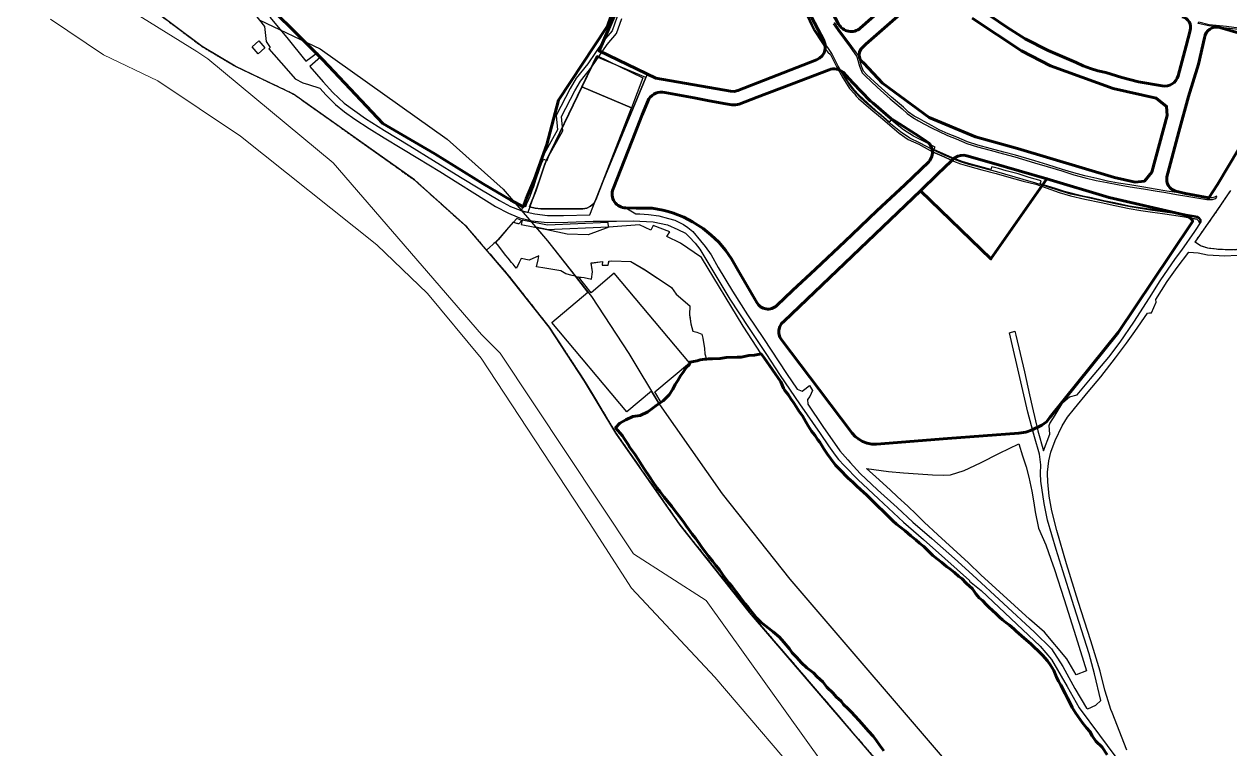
# Model space of a CAD drawing. Header units: inches. Extents: x 178547 to 180310, y 3028905 to 3031208.
# Drawn here: x 178841 to 179534, y 3029963 to 3030380 of the extents above; entities that cross this region are included whole.
import ezdxf

# ---------------------------------------------------------------- set-up
doc = ezdxf.new("R2010")
doc.units = ezdxf.units.IN
doc.header["$MEASUREMENT"] = 0
doc.linetypes.add('CENTER', pattern=[2, 1.25, -0.25, 0.25, -0.25])
for name, color, linetype, lineweight in [('1.UV1', 1, 'Continuous', 30), ('10.TR1', 7, 'Continuous', 25), ('2.UV2', 40, 'Continuous', 60), ('4.I', 170, 'Continuous', 60), ('LAP Boundary', 250, 'CENTER', 30), ('River', 130, 'Continuous', 20)]:
    doc.layers.add(name, color=color, linetype=linetype, lineweight=lineweight)
for name, color, linetype in [('11.TR2', 252, 'Continuous'), ('13.E1', 72, 'Continuous'), ('4.OS2', 72, 'Continuous'), ('Waterbody Buffer', 134, 'Continuous')]:
    doc.layers.add(name, color=color, linetype=linetype)
for name, color, linetype, lineweight, true_color in [('12.TR3', 7, 'Continuous', 30, 0x009e8e), ('8.RL', 7, 'Continuous', 30, 0x009e8e), ('9.R', 7, 'Continuous', 30, 0x009e8e), ('Plan-boundaries', 7, 'Continuous', 30, 0x009e8e)]:
    doc.layers.add(name, color=color, linetype=linetype, lineweight=lineweight, true_color=true_color)

msp = doc.modelspace()

# ---------------------------------------------------------------- linework, layer by layer
at = {"layer": '1.UV1'}
for points in [[(179161.49, 3030343.49), (179141.41, 3030301.77), (179140.24, 3030299.07), (179135.1, 3030283.6), (179131.48, 3030274.67), (179134.7, 3030273.92), (179137.96, 3030273.57), (179142.92, 3030273.56), (179153.21, 3030273.56), (179162.05, 3030273.55), (179164.42, 3030273.91), (179166.56, 3030274.95), (179168.32, 3030276.59), (179169.51, 3030278.68), (179173.68, 3030289.49), (179189.97, 3030331.5), (179161.49, 3030343.49), (179189.97, 3030331.5), (179173.68, 3030289.49), (179169.51, 3030278.68), (179168.32, 3030276.59), (179166.56, 3030274.95), (179164.42, 3030273.91), (179162.05, 3030273.55), (179153.21, 3030273.56), (179142.92, 3030273.56), (179137.96, 3030273.57), (179134.7, 3030273.92), (179131.48, 3030274.67), (179135.1, 3030283.6), (179140.24, 3030299.07), (179141.41, 3030301.77)], [(179135.12, 3030262.88), (179141.84, 3030255.1), (179157.95, 3030234.69), (179160.42, 3030234.34), (179162.82, 3030234.03), (179167.15, 3030233.06), (179167.6, 3030237.28), (179166.8, 3030242.39), (179173.33, 3030243.2), (179173.25, 3030241.26), (179176.63, 3030241.1), (179177.12, 3030243.48), (179178.73, 3030243.65), (179189.67, 3030243.3), (179197.74, 3030238.48), (179204.97, 3030233.71), (179213.11, 3030228.35), (179215.71, 3030224.55), (179223.5, 3030217.85), (179223.44, 3030212.56), (179223.49, 3030211.79), (179224.05, 3030207.49), (179225.24, 3030203.19), (179227.54, 3030202.75), (179230.45, 3030201.49), (179231.04, 3030199.17), (179231.31, 3030196.94), (179231.96, 3030193.22), (179232.18, 3030190.22), (179233.13, 3030187.13), (179234.23, 3030187.31), (179236.51, 3030187.3), (179240.95, 3030187.56), (179244.44, 3030188.06), (179250.65, 3030188.43), (179253.06, 3030188.28), (179257.41, 3030189.22), (179260.62, 3030189.54), (179263.47, 3030189.99), (179264.57, 3030190.25), (179254.21, 3030206.23), (179230.29, 3030245.65), (179218.23, 3030253.87), (179210.34, 3030257.6), (179212.05, 3030260.3), (179202.58, 3030263.84), (179201.07, 3030261.25), (179194.67, 3030264.4), (179177.09, 3030263.06), (179165.16, 3030258.49), (179153.11, 3030258.95), (179141.49, 3030261.37), (179141.51, 3030261.61)]]:
    msp.add_lwpolyline(points, close=True, dxfattribs=at)
at = {"layer": '10.TR1'}
msp.add_line((179198.33, 3030348.82), (179199.27, 3030350.79), dxfattribs=at)
for points in [[(179346.87, 3030399.71), (179321.45, 3030377.22, -0.480775), (179309, 3030379.59)], [(179396.08, 3030384.22), (179405.6, 3030377.7), (179416.17, 3030371.08), (179429.28, 3030364.38), (179445.46, 3030357.53), (179449.46, 3030355.68), (179453.57, 3030354.09), (179457.95, 3030352.74), (179462.42, 3030351.69), (179471.69, 3030348.81), (179481.12, 3030346.47), (179494.87, 3030344.09, 0.389818), (179503.92, 3030349.9), (179508.57, 3030367.15), (179510.92, 3030375.92, 0.414878), (179506.36, 3030383.79)], [(179539.06, 3030308.35), (179526.62, 3030287.5), (179521.65, 3030279.8), (179508.17, 3030282.24), (179502.49, 3030283.61, -0.38439), (179497.55, 3030291.85), (179497.97, 3030294), (179504.47, 3030317.67), (179509.98, 3030337.96), (179515.64, 3030356.54), (179519.16, 3030371.73, -0.465923), (179527.86, 3030377.58), (179560.36, 3030368.23), (179527.86, 3030377.58, 0.465923), (179519.16, 3030371.73), (179515.64, 3030356.54), (179509.98, 3030337.96), (179504.47, 3030317.67), (179497.97, 3030294), (179497.55, 3030291.85, 0.38439), (179502.49, 3030283.61), (179508.17, 3030282.24), (179521.65, 3030279.8), (179526.62, 3030287.5), (179539.06, 3030308.35)]]:
    msp.add_lwpolyline(points, format="xyb", dxfattribs=at)
for points in [[(179198.33, 3030348.82), (179199.27, 3030350.79), (179204, 3030348.51), (179246.85, 3030340.99), (179249.02, 3030340.9), (179251.14, 3030341.39), (179296.23, 3030358.95), (179298.04, 3030359.93), (179299.54, 3030361.33), (179300.62, 3030363.08), (179301.28, 3030365.41), (179301.21, 3030367.84), (179300.41, 3030370.13), (179287.53, 3030394.56)], [(179385.62, 3030382.93), (179414.07, 3030364.3), (179430.7, 3030355.5), (179466.59, 3030342.65), (179491.4, 3030337.11), (179497.34, 3030332.26), (179497.72, 3030327.11), (179488.84, 3030294.51), (179484.63, 3030289.42), (179479.34, 3030288.82), (179467.4, 3030291.53), (179411.67, 3030308.22), (179387.57, 3030314.91), (179360.98, 3030326), (179334.23, 3030345.62), (179323.55, 3030357.04), (179322.19, 3030358.21), (179321.25, 3030359.72), (179320.8, 3030361.45), (179320.93, 3030363.39), (179321.68, 3030365.18), (179324.55, 3030367.99), (179358.08, 3030397.58)], [(178970.69, 3030389.15), (178979.29, 3030378.11), (178980.26, 3030369.52), (178982.61, 3030366.18), (178981.69, 3030365.35), (178991.65, 3030354.05), (178996.89, 3030348.07), (179001.26, 3030345.87), (179004.48, 3030344.83), (179011.01, 3030342.78), (179014.74, 3030338.79), (179020.14, 3030333.36), (179025.29, 3030329.26), (179031.15, 3030325.07), (179039.4, 3030319.66), (179048.06, 3030314.33), (179058.2, 3030308.18), (179067.43, 3030302.53), (179080.04, 3030294.91), (179090.27, 3030288.51), (179100.14, 3030282.22), (179111.9, 3030274.87), (179119.49, 3030271.03), (179124.4, 3030268.95), (179125.72, 3030268.37), (179133.06, 3030266.55), (179141.7, 3030265.67), (179153.42, 3030265.87), (179168.01, 3030266.48), (179181.45, 3030266.44), (179190.91, 3030266.58), (179202.42, 3030265.95), (179210.81, 3030264.29), (179216.71, 3030261.65), (179221.02, 3030259.45), (179223.24, 3030257.49), (179226.65, 3030253.79), (179229.22, 3030250.37), (179237.28, 3030237.04), (179246.48, 3030221.67), (179257.32, 3030205.44), (179267.13, 3030190.43), (179275.33, 3030177.82), (179286.49, 3030161.64), (179298.33, 3030144.54), (179303.2, 3030137.35), (179307.1, 3030132.15), (179308.84, 3030129.65), (179312.14, 3030126.14), (179312.58, 3030125.7), (179319.98, 3030118.04), (179331.83, 3030107.1), (179346.29, 3030093.63), (179357.81, 3030083.65), (179369.99, 3030072.78), (179384.15, 3030060.07), (179384.14, 3030059.82), (179390.83, 3030054.37), (179411.36, 3030035.13), (179424.83, 3030022.46), (179431.33, 3030014.69), (179440.16, 3029999.26), (179447.14, 3029986.97), (179458.88, 3029971.3), (179471.93, 3029953.62)], [(178982.38, 3030383.6), (178992.04, 3030371.78), (179002.99, 3030358.23), (179009.56, 3030362.98), (179011.47, 3030360.61), (179005.37, 3030355.3), (179012.93, 3030346.36), (179018.43, 3030340.33), (179025.08, 3030334.08), (179037.23, 3030325.44), (179048.1, 3030318.52), (179062.68, 3030309.76), (179076.31, 3030301.25), (179091.8, 3030291.75), (179102.87, 3030285.06), (179114.2, 3030278.19), (179120.52, 3030274.9), (179126.06, 3030272.75), (179127.43, 3030272.23), (179134.46, 3030270.55), (179141.86, 3030269.64), (179150.95, 3030269.75), (179166.2, 3030270.12), (179173.68, 3030289.49), (179198.33, 3030348.82), (179173.68, 3030289.49)], [(179540.41, 3030250.15), (179533.01, 3030249.9), (179525.94, 3030250.28), (179521.06, 3030250.93), (179516.76, 3030252.31), (179513.69, 3030254.41), (179526.4, 3030272.45), (179534.18, 3030284.04)], [(179474.57, 3029962.75), (179466.05, 3029984.36), (179465.41, 3029986.08), (179463.12, 3029993.51), (179461.87, 3029997.18), (179459.16, 3030008.16), (179453.93, 3030025.43), (179446.6, 3030048.15), (179439.92, 3030069.75), (179434.37, 3030088.85), (179431.45, 3030100.15), (179429.88, 3030108.49), (179429.07, 3030116.67), (179428.97, 3030121.5), (179429.03, 3030122.22), (179429.78, 3030128.87), (179430.8, 3030133.82), (179433.33, 3030140.59), (179437.32, 3030148.89), (179440.5, 3030153.9), (179444.41, 3030158.84), (179452.33, 3030168.41), (179459.58, 3030176.99), (179467.98, 3030187.86), (179474.34, 3030196.34), (179479.07, 3030203.11), (179486.35, 3030213.53), (179487.6, 3030213.84), (179488.66, 3030213.78), (179491.4, 3030219.82), (179491.26, 3030221.35), (179497.64, 3030231.72), (179503.51, 3030239.78), (179510.16, 3030248.67), (179515.49, 3030248.25), (179520.89, 3030247.11), (179530.87, 3030246.48), (179544.98, 3030247.36)]]:
    msp.add_lwpolyline(points, dxfattribs=at)
msp.add_lwpolyline([(179192.62, 3030270.66), (179194.89, 3030270.6), (179199.83, 3030270.19), (179205.81, 3030269.4), (179211.35, 3030267.93), (179215, 3030267.06), (179219.9, 3030264.53), (179222.31, 3030262.87), (179225.29, 3030260.48), (179229.69, 3030255.08), (179232.37, 3030251.93), (179235.7, 3030247.08), (179239.82, 3030239.73), (179248.1, 3030226.24), (179256.71, 3030212.62), (179265.82, 3030199.13), (179279.14, 3030179), (179285.15, 3030169.94), (179288, 3030168.78), (179289.57, 3030170.03), (179292.31, 3030172.03), (179294.04, 3030169.29), (179292.52, 3030165.79), (179291.03, 3030164.12), (179291.33, 3030161.35), (179299.86, 3030148.46), (179309.69, 3030134.63), (179314.21, 3030129.35), (179315.68, 3030127.83), (179321.42, 3030121.63), (179331.26, 3030112.24), (179342.59, 3030101.94), (179351.59, 3030093.55), (179362.5, 3030084.15), (179375.61, 3030072.76), (179385.88, 3030063.4), (179421.4, 3030030.53), (179431.26, 3030020.94), (179437.85, 3030010.8), (179444.71, 3029998.18), (179451.35, 3029986.8), (179452.09, 3029986.48), (179456.69, 3029988.55), (179459.63, 3029991.3), (179456, 3030006.49), (179452.82, 3030018.1), (179444.34, 3030045.03), (179436.85, 3030068.81), (179433.94, 3030077.88), (179428.99, 3030094.77), (179427.03, 3030104.34), (179425.14, 3030117.14), (179424.91, 3030121.58), (179425.19, 3030126.58), (179424.32, 3030132.69), (179421.53, 3030142.66), (179419.71, 3030148.89), (179417.68, 3030156.76), (179413.65, 3030174.26), (179407.15, 3030202.39), (179410.17, 3030203.23), (179410.7, 3030201), (179415.67, 3030180), (179418.67, 3030166.78), (179420.23, 3030159.95), (179423.34, 3030146.07), (179426.74, 3030134.47), (179430.24, 3030144.19), (179429.94, 3030149.06), (179430.25, 3030150.19), (179433.37, 3030155.11), (179437.8, 3030162.27), (179441.58, 3030165.57), (179445.96, 3030166.75), (179453.58, 3030175.81), (179464.09, 3030188.43), (179470.64, 3030197), (179478.56, 3030208.38), (179487.55, 3030222.47), (179493.61, 3030232.15), (179502.49, 3030244.89), (179506.02, 3030249.69), (179513.5, 3030260.42), (179517.28, 3030265.98), (179517.17, 3030267.23), (179516.22, 3030268.29), (179515.06, 3030269.1), (179513.19, 3030269.44), (179508.6, 3030270.24), (179503.82, 3030270.87), (179496.55, 3030272.06), (179489.56, 3030272.96), (179483.56, 3030273.95), (179475.8, 3030274.97), (179467.46, 3030276.88), (179461.28, 3030278.06), (179454.13, 3030279.83), (179449.15, 3030280.74), (179438.69, 3030283.54), (179433.47, 3030285.13), (179429.05, 3030286.58), (179424.7, 3030287.92), (179425.32, 3030289.61), (179418.46, 3030291.57), (179412.11, 3030293.53), (179405.22, 3030295.34), (179400.79, 3030296.64), (179396.98, 3030297.7), (179396.43, 3030295.99), (179390, 3030297.78), (179385.07, 3030299.23), (179379.97, 3030300.62), (179374.41, 3030302.74), (179368.86, 3030305.21), (179363.74, 3030307.51), (179364.43, 3030308.96), (179359.21, 3030311.61), (179351.98, 3030315.23), (179346.19, 3030318.92), (179342.66, 3030321.74), (179339.17, 3030324.56), (179337.94, 3030323.29), (179332.14, 3030328.38), (179328.02, 3030331.99), (179320.72, 3030338.71), (179317.86, 3030341.79), (179314.16, 3030346.99), (179311.73, 3030350.95), (179310.72, 3030352.56, 0.233927), (179303.53, 3030353.32), (179281.97, 3030345.09), (179262.17, 3030337.54), (179251.92, 3030333.62, -0.138626), (179247.61, 3030333.24), (179243.15, 3030334.06), (179233.78, 3030335.78), (179225.98, 3030337.21), (179209.12, 3030340.31, 0.287794), (179200, 3030336.68), (179196.25, 3030327.43), (179190.42, 3030312.68), (179179.47, 3030284.95, 0.525324), (179186.82, 3030274)], format="xyb", close=True, dxfattribs=at)
at = {"layer": '11.TR2'}
for points in [[(179183.64, 3030392.51), (179171.47, 3030364.2), (179199.27, 3030350.79), (179198.33, 3030348.82), (179169.85, 3030360.81), (179140.59, 3030300.08), (179130.57, 3030271.48), (179127.43, 3030272.23), (179126.87, 3030272.45), (179129.64, 3030279.27), (179134.05, 3030290.22), (179134.27, 3030290.75), (179141.44, 3030310.49), (179148.08, 3030335.8), (179175.76, 3030377.64), (179176.36, 3030378.88), (179179.76, 3030388.36)], [(179289.59, 3030386.56), (179294.49, 3030376.35), (179299.35, 3030369.06), (179301.5, 3030365.7), (179301.8, 3030364.57), (179302.86, 3030363.42), (179304.28, 3030362.1), (179307.85, 3030355.12), (179311.32, 3030348.66), (179315.33, 3030342.62), (179318.22, 3030339.26), (179319.09, 3030338.11), (179320.45, 3030336.78), (179323.22, 3030334.44), (179327.51, 3030330.76), (179332.98, 3030326.11), (179338.35, 3030321.52), (179343.84, 3030316.89), (179348.86, 3030313.34), (179355.03, 3030310.58), (179362.95, 3030306.31), (179369.52, 3030303.31), (179374.98, 3030300.87), (179379.02, 3030299.33), (179384.34, 3030297.74), (179391.27, 3030295.89), (179399.38, 3030293.71), (179405.43, 3030292.13), (179414.92, 3030289.41), (179422.29, 3030287.63), (179428.28, 3030285.46), (179435.64, 3030282.95), (179442.23, 3030281.02), (179450.46, 3030279.13), (179459.76, 3030277.14), (179467.57, 3030275.47), (179475.86, 3030273.64), (179482.5, 3030272.54), (179489.29, 3030271.63), (179495.02, 3030270.75), (179501.47, 3030269.85), (179507.59, 3030268.85), (179512.24, 3030268.02), (179514.77, 3030267.52), (179515.35, 3030266.96), (179515.9, 3030266.33), (179516.5, 3030265.38), (179516.92, 3030265.94), (179516.65, 3030266.65), (179516.4, 3030267.33), (179515.93, 3030267.96), (179515, 3030268.56), (179512.21, 3030269.13), (179507.7, 3030269.9), (179501.98, 3030270.75), (179494.96, 3030271.8), (179489.26, 3030272.53), (179476.33, 3030274.58), (179467.83, 3030276.34), (179459.91, 3030278), (179450.75, 3030280.17), (179442.28, 3030281.94), (179435.95, 3030283.88), (179428.45, 3030286.28), (179422.31, 3030288.16), (179414.96, 3030290.37), (179399.8, 3030294.67), (179391.77, 3030296.89), (179384.32, 3030298.85), (179379.57, 3030300.27), (179375.53, 3030301.81), (179369.84, 3030304.34), (179363.43, 3030307.17), (179355.49, 3030311.39), (179349.91, 3030314.1), (179344.54, 3030317.66), (179338.86, 3030322.23), (179333.19, 3030327.2), (179328.19, 3030331.37), (179323.9, 3030335.14), (179321.13, 3030337.65), (179318.91, 3030340.01), (179316.14, 3030343.42), (179312.88, 3030348.26), (179308.77, 3030355.36), (179305.09, 3030362.75), (179302.74, 3030366.21), (179300.12, 3030369.59), (179295.11, 3030376.68), (179290.47, 3030386.51)], [(179305.91, 3030379.78), (179308.51, 3030375.8), (179315.53, 3030366.34), (179319.23, 3030361.15), (179319.61, 3030360.26), (179320.93, 3030355.34), (179322.52, 3030351.58), (179324.24, 3030349.91), (179331.1, 3030343.4), (179338.6, 3030336.72), (179345.54, 3030330.83), (179348.34, 3030328.25), (179351.68, 3030325.84), (179354.93, 3030324.01), (179357.94, 3030322.33), (179362.77, 3030319.86), (179366.43, 3030318.03), (179371.48, 3030315.52), (179376.45, 3030313.61), (179382.66, 3030311.07), (179388.79, 3030309), (179395.98, 3030307.12), (179403.71, 3030305.08), (179410.28, 3030303.29), (179421.55, 3030300), (179428.7, 3030297.82), (179437.2, 3030295.24), (179444.01, 3030293.11), (179450.5, 3030291.29), (179456.98, 3030289.8), (179463.2, 3030288.53), (179469.23, 3030287.39), (179476.49, 3030286.21), (179484.1, 3030284.98), (179490.69, 3030283.86), (179496.89, 3030282.8), (179503.01, 3030281.81), (179508.95, 3030280.8), (179514.7, 3030279.87), (179520.45, 3030278.89), (179521.99, 3030278.82), (179523.74, 3030278.9), (179524.89, 3030279.18), (179525.59, 3030279.46), (179526.14, 3030280.13), (179526.09, 3030280.68), (179524.8, 3030280.18), (179523.59, 3030279.88), (179522.09, 3030279.74), (179518.57, 3030280.26), (179515.02, 3030280.85), (179509.03, 3030281.86), (179503.07, 3030282.81), (179497.4, 3030283.72), (179490.83, 3030284.83), (179484.27, 3030285.89), (179476.29, 3030287.21), (179469.74, 3030288.28), (179463.37, 3030289.43), (179457.24, 3030290.82), (179450.48, 3030292.36), (179444.15, 3030294.16), (179437.48, 3030296.11), (179429.12, 3030298.76), (179421.76, 3030301.13), (179410.51, 3030304.36), (179403.96, 3030306.1), (179396.11, 3030308.12), (179388.86, 3030309.99), (179383.1, 3030312.01), (179376.84, 3030314.56), (179371.95, 3030316.53), (179366.78, 3030318.87), (179362.65, 3030321.2), (179358.16, 3030323.57), (179355.47, 3030325.08), (179352.3, 3030326.78), (179349.2, 3030329.06), (179346.2, 3030331.79), (179339.27, 3030337.7), (179331.71, 3030344.4), (179325.01, 3030350.71), (179323.35, 3030352.61), (179322.1, 3030355.48), (179320.72, 3030360.43), (179320.34, 3030361.59), (179316.51, 3030366.74), (179309.25, 3030376.42), (179306.63, 3030380.42)], [(179538.6, 3030376.41), (179531.7, 3030377.18), (179521.59, 3030378.49), (179515.49, 3030379.86), (179515.77, 3030380.84), (179521.72, 3030379.38), (179531.84, 3030378.28), (179538.76, 3030377.49)]]:
    msp.add_lwpolyline(points, dxfattribs=at)
at = {"layer": '12.TR3'}
msp.add_lwpolyline([(179141.51, 3030261.61), (179176.78, 3030263.08), (179176.68, 3030265.58), (179141.71, 3030264.12), (179127.25, 3030266.99), (179126.76, 3030264.54)], close=True, dxfattribs=at)
at = {"layer": '13.E1'}
for points in [[(179182.92, 3030387.1), (179178.86, 3030375.64), (179173.68, 3030369.74), (179164.93, 3030356.83), (179158.23, 3030348.45), (179154.84, 3030342.63), (179146.8, 3030327.08), (179147.57, 3030318.94), (179139.93, 3030305.12), (179131.73, 3030284.66), (179128.69, 3030275.04), (179129.28, 3030274.79), (179129.71, 3030275.97), (179129.91, 3030276.54), (179131, 3030279.05), (179131.76, 3030280.86), (179133.06, 3030284), (179133.88, 3030286.37), (179134.71, 3030288.83), (179135.17, 3030290.2), (179137.46, 3030296.92), (179138.31, 3030299.44), (179139.47, 3030302.02), (179141.6, 3030301.22), (179142.65, 3030303.84), (179150.64, 3030318.3), (179149.87, 3030326.48), (179157.47, 3030341.18), (179160.71, 3030346.75), (179167.34, 3030355.05), (179176.06, 3030367.9), (179181.5, 3030374.1), (179184.58, 3030382.8)], [(179334.92, 3029962.41), (179333.83, 3029963.88), (179332.74, 3029965.36), (179330.57, 3029968.43), (179329.71, 3029969.55), (179328.84, 3029970.67), (179326.11, 3029973.63), (179323.55, 3029976.66), (179320.82, 3029979.73), (179318.22, 3029982.51), (179316.4, 3029984.54), (179314.2, 3029986.7), (179311.77, 3029988.98), (179310.39, 3029990.85), (179307.67, 3029993.35), (179305.86, 3029995.47), (179302.3, 3029998.93), (179299.94, 3030001.89), (179296.69, 3030004.72), (179294.48, 3030007.2), (179290.7, 3030009.99), (179287.57, 3030012.99), (179285, 3030015.82), (179282.32, 3030018.5), (179280.74, 3030020.96), (179277.45, 3030024.81), (179275.1, 3030027.67), (179271.32, 3030030.59), (179269.69, 3030031.89), (179266.38, 3030034.55), (179264.31, 3030036.2), (179261.91, 3030038.7), (179260.53, 3030040.4), (179258.98, 3030042.3), (179257.38, 3030044.24), (179255.36, 3030046.79), (179253.47, 3030049.26), (179252.08, 3030051.17), (179250.09, 3030053.52), (179247.87, 3030056.6), (179246.12, 3030058.59), (179244.12, 3030061.2), (179242.47, 3030063.29), (179240.54, 3030066.15), (179238.57, 3030068.69), (179236.67, 3030071.02), (179234.24, 3030074.04), (179233.36, 3030075.2), (179232.49, 3030076.35), (179231.56, 3030077.62), (179230.63, 3030078.89), (179229.06, 3030081.22), (179227.94, 3030082.81), (179226.81, 3030084.4), (179224.95, 3030086.72), (179222.97, 3030089.37), (179221.45, 3030091.55), (179217.44, 3030096.97), (179214.75, 3030100.59), (179213.23, 3030102.52), (179210.59, 3030105.82), (179208.89, 3030107.9), (179207.5, 3030109.72), (179206.25, 3030111.37), (179205.11, 3030112.9), (179203.87, 3030114.6), (179202.8, 3030116.08), (179202.31, 3030116.75), (179201.4, 3030118.1), (179200.48, 3030119.45), (179198.9, 3030121.87), (179197.32, 3030124.3), (179196.69, 3030125.26), (179195.97, 3030126.35), (179194.15, 3030129.33), (179192.61, 3030131.54), (179191.89, 3030132.58), (179190.52, 3030134.52), (179189.14, 3030136.46), (179188.04, 3030138.12), (179186.92, 3030139.87), (179185.8, 3030141.62), (179184.89, 3030143.13), (179180.9, 3030147.86), (179183.31, 3030150.48), (179186.87, 3030152.37), (179190.88, 3030154.18), (179194.96, 3030154.94), (179197.96, 3030156.31), (179199.38, 3030156.96), (179201.24, 3030158.35), (179203.99, 3030160.41), (179205.89, 3030161.58), (179201.58, 3030168.76), (179187.44, 3030156.86), (179144.23, 3030208.21), (179165.04, 3030225.72), (179157.8, 3030234.88), (179155.96, 3030235.15), (179152.39, 3030236.17), (179149.55, 3030237.9), (179142.56, 3030239.02), (179140.24, 3030239.39), (179135.57, 3030240.14), (179136.37, 3030244.14), (179136.86, 3030246.55), (179131.26, 3030244.05), (179126.62, 3030244.89), (179125.51, 3030242.66), (179124.67, 3030240.98), (179123.85, 3030239.35), (179121.99, 3030241.66), (179121.11, 3030242.75), (179119.13, 3030245.21), (179117.91, 3030246.76), (179116.53, 3030248.51), (179113.78, 3030251.99), (179112.06, 3030254.18), (179122.29, 3030265.76), (179123.96, 3030265.33), (179124.39, 3030265.22), (179124.76, 3030265.15), (179125.52, 3030265), (179127.02, 3030266.78), (179124.1, 3030267.96), (179122.24, 3030265.77), (179118.72, 3030261.76), (179113.47, 3030255.79), (179113.23, 3030255.52), (179112.68, 3030255.03), (179111.81, 3030254.26), (179111.04, 3030253.58), (179110.46, 3030253.06), (179108.75, 3030251.54), (179106.78, 3030249.8), (179108.61, 3030247.69), (179113.73, 3030241.75), (179118.7, 3030235.99), (179122.6, 3030231.06), (179130.72, 3030220.77), (179142.74, 3030205.54), (179145.2, 3030201.81), (179148.65, 3030196.56), (179151.74, 3030191.86), (179153.75, 3030188.81), (179156.37, 3030184.82), (179158.34, 3030181.83), (179161.12, 3030177.59), (179163.14, 3030174.52), (179164.34, 3030172.53), (179167.56, 3030167.15), (179169.94, 3030163.19), (179173.43, 3030157.38), (179176.29, 3030152.6), (179178.38, 3030149.13), (179178.77, 3030148.48), (179179.68, 3030146.95), (179181.02, 3030144.73), (179181.64, 3030143.83), (179183.58, 3030141.07), (179185.43, 3030138.43), (179187.3, 3030135.76), (179189.09, 3030133.2), (179191.3, 3030130.03), (179193.65, 3030126.68), (179195.84, 3030123.55), (179197.47, 3030121.23), (179198.71, 3030119.44), (179200.4, 3030117.04), (179201.68, 3030115.21), (179202.83, 3030113.56), (179204.23, 3030111.56), (179205.34, 3030109.98), (179206.87, 3030107.79), (179208.48, 3030105.5), (179211.15, 3030101.67), (179213.05, 3030098.96), (179215.56, 3030095.38), (179217.98, 3030091.92), (179221.6, 3030087.37), (179223.88, 3030084.51), (179225.11, 3030082.97), (179226.7, 3030080.97), (179230.69, 3030075.96), (179232.5, 3030073.69), (179234.23, 3030071.52), (179235.21, 3030070.29), (179236.56, 3030068.59), (179238.26, 3030066.46), (179239.1, 3030065.4), (179240.24, 3030063.97), (179242.8, 3030060.76), (179245.02, 3030057.97), (179247.46, 3030054.91), (179250.68, 3030050.87), (179253.52, 3030047.3), (179257.88, 3030041.82), (179261.57, 3030037.52), (179267.07, 3030031.11), (179270.68, 3030026.9), (179276.92, 3030019.62), (179284.08, 3030011.27), (179290.99, 3030003.2), (179297.85, 3029995.19), (179309.7, 3029981.38), (179316.45, 3029973.5), (179325.81, 3029962.58)]]:
    msp.add_lwpolyline(points, dxfattribs=at)
for points in [[(178975.6, 3030362.55), (178972.22, 3030366.45), (178976.1, 3030369.9), (178979.49, 3030366), (178975.6, 3030362.55)], [(179429.94, 3030149.06), (179430.25, 3030150.19), (179433.37, 3030155.11), (179437.8, 3030162.27), (179441.58, 3030165.57), (179445.96, 3030166.75), (179453.58, 3030175.81), (179464.09, 3030188.43), (179470.64, 3030197), (179478.56, 3030208.38), (179487.55, 3030222.47), (179493.61, 3030232.15), (179502.49, 3030244.89), (179506.02, 3030249.69), (179513.5, 3030260.42), (179517.28, 3030265.98), (179517.17, 3030267.23), (179516.22, 3030268.29), (179515.06, 3030269.1), (179513.19, 3030269.44), (179508.6, 3030270.24), (179503.88, 3030270.87), (179507.37, 3030270.06), (179508, 3030269.85), (179512.21, 3030269.13), (179515, 3030268.56), (179515.93, 3030267.96), (179516.4, 3030267.33), (179516.65, 3030266.65), (179516.92, 3030265.94), (179516.5, 3030265.38), (179515.9, 3030266.33), (179515.35, 3030266.96), (179514.77, 3030267.52), (179512.24, 3030268.02), (179510.8, 3030268.28), (179511.44, 3030267.72), (179512.4, 3030266.45), (179499.62, 3030247.31), (179469.51, 3030202.47), (179430.3, 3030153.68), (179428.3, 3030151.3), (179425.77, 3030149.27), (179422.93, 3030147.88), (179423.34, 3030146.07), (179426.74, 3030134.47), (179430.24, 3030144.19)], [(179324.98, 3030124.42), (179337.67, 3030122.68), (179346.23, 3030121.86), (179354.76, 3030121.33), (179362.82, 3030120.85), (179369.01, 3030120.55), (179373.2, 3030120.71), (179381.11, 3030123.3), (179390.5, 3030127.65), (179401.43, 3030133.13), (179407.03, 3030135.94), (179412.55, 3030138.58), (179414.66, 3030131.71), (179416.63, 3030125.38), (179418.25, 3030119.5), (179420.03, 3030111.49), (179421.07, 3030104.63), (179421.86, 3030099.45), (179423.87, 3030090.25), (179427.98, 3030080.56), (179430.93, 3030072.31), (179433.02, 3030066.49), (179438.45, 3030049.29), (179445.24, 3030027.97), (179451.27, 3030008.33), (179445.35, 3030005.94), (179440.13, 3030015.12), (179427.15, 3030030.53), (179418.69, 3030037.86), (179390.69, 3030063.36), (179383.51, 3030070.25), (179365.96, 3030086.25), (179358.19, 3030093.55), (179353.57, 3030098.14), (179348.67, 3030102.75), (179342.84, 3030108.23), (179338.59, 3030112.24), (179330.32, 3030119.71)]]:
    msp.add_lwpolyline(points, close=True, dxfattribs=at)
msp.add_lwpolyline([(179355.97, 3030283.88), (179366.02, 3030293.51), (179373.72, 3030300.89), (179374.09, 3030301.27), (179369.52, 3030303.31), (179362.95, 3030306.31), (179362.83, 3030306.37, -0.204264), (179360.77, 3030300.49), (179346.94, 3030287.33), (179330.99, 3030272.26), (179316.72, 3030258.77), (179312.72, 3030254.99), (179295.66, 3030238.86), (179282.6, 3030226.52), (179273.64, 3030218.04, -0.49256), (179261.96, 3030219.81), (179251.31, 3030238.08), (179247.44, 3030244.75), (179244, 3030249.68), (179240.12, 3030254.27), (179237.94, 3030256.39), (179235.81, 3030258.47), (179231.13, 3030262.23), (179225.06, 3030266.11), (179220.12, 3030268.68), (179214.18, 3030271.03), (179211.15, 3030271.89), (179208.03, 3030272.78), (179201.97, 3030273.87), (179192.7, 3030273.95), (179186.82, 3030274), (179192.62, 3030270.66), (179194.89, 3030270.6), (179199.83, 3030270.19), (179205.81, 3030269.4), (179211.35, 3030267.93), (179215, 3030267.06), (179219.9, 3030264.53), (179222.31, 3030262.87), (179225.29, 3030260.48), (179229.69, 3030255.08), (179232.37, 3030251.93), (179235.7, 3030247.08), (179239.82, 3030239.73), (179248.1, 3030226.24), (179256.71, 3030212.62), (179265.82, 3030199.13), (179279.14, 3030179), (179285.15, 3030169.94), (179288, 3030168.78), (179289.57, 3030170.03), (179292.31, 3030172.03), (179294.04, 3030169.29), (179292.52, 3030165.79), (179291.03, 3030164.12), (179291.33, 3030161.35), (179299.86, 3030148.46), (179309.69, 3030134.63), (179314.21, 3030129.35), (179315.68, 3030127.83), (179321.42, 3030121.63), (179331.26, 3030112.24), (179342.59, 3030101.94), (179351.59, 3030093.55), (179362.5, 3030084.15), (179375.61, 3030072.76), (179385.88, 3030063.4), (179421.4, 3030030.53), (179431.26, 3030020.94), (179437.85, 3030010.8), (179444.71, 3029998.18), (179451.35, 3029986.8), (179452.09, 3029986.48), (179456.69, 3029988.55), (179459.63, 3029991.3), (179456, 3030006.49), (179452.82, 3030018.1), (179444.34, 3030045.03), (179436.85, 3030068.81), (179433.94, 3030077.88), (179428.99, 3030094.77), (179427.03, 3030104.34), (179425.14, 3030117.14), (179424.91, 3030121.58), (179425.19, 3030126.58), (179424.32, 3030132.69), (179421.53, 3030142.66), (179420.37, 3030146.62), (179419.81, 3030146.35), (179416.58, 3030145.33), (179412.44, 3030144.66), (179371.48, 3030141.55), (179330.75, 3030138.44), (179328.03, 3030138.47), (179325.35, 3030138.95), (179322.79, 3030139.89), (179320.54, 3030141.17), (179318.52, 3030142.8), (179316.8, 3030144.74), (179297.79, 3030169.76), (179276.3, 3030198.18), (179275.23, 3030199.91), (179274.67, 3030201.86), (179274.66, 3030203.9), (179275.21, 3030205.86), (179276.27, 3030207.59), (179277.77, 3030208.97)], format="xyb", close=True, dxfattribs=at)
at = {"layer": '13.E1', "linetype": 'Continuous', "flags": 128}
msp.add_lwpolyline([(179215.71, 3030224.55), (179223.5, 3030217.85), (179223.44, 3030212.56), (179224.05, 3030207.49), (179225.24, 3030203.19), (179227.54, 3030202.75), (179230.45, 3030201.49), (179231.04, 3030199.17), (179231.96, 3030193.22), (179232.18, 3030190.22), (179233.09, 3030187.25), (179232.75, 3030187.25), (179232.14, 3030187.26), (179229.46, 3030186.79), (179227.66, 3030186.15), (179225.61, 3030185.93), (179223.64, 3030185.54), (179223.11, 3030183.99), (179221.53, 3030182.33), (179219.93, 3030179.91), (179218.11, 3030177.6), (179216.6, 3030174.86), (179215.2, 3030172.68), (179213.79, 3030170.01), (179211.71, 3030166.79), (179208.23, 3030163.21), (179207.86, 3030162.81), (179207.03, 3030162.37), (179203.42, 3030168.39), (179223.32, 3030185.14), (179180.12, 3030236.49), (179166.88, 3030225.34), (179159.64, 3030234.51), (179162.79, 3030234.07), (179167.15, 3030233.06), (179167.6, 3030237.29), (179166.81, 3030242.41), (179173.38, 3030243.18), (179173.27, 3030241.23), (179176.66, 3030241.06), (179177.16, 3030243.46), (179178.77, 3030243.61), (179189.72, 3030243.19), (179197.83, 3030238.42), (179213.11, 3030228.35), (179215.71, 3030224.55)], close=True, dxfattribs=at)
at = {"layer": '2.UV2'}
for points in [[(179346.87, 3030399.71), (179321.45, 3030377.22, -0.480775), (179309, 3030379.59)], [(179396.08, 3030384.22), (179405.6, 3030377.7), (179416.17, 3030371.08), (179429.28, 3030364.38), (179445.46, 3030357.53), (179449.46, 3030355.68), (179453.57, 3030354.09), (179457.95, 3030352.74), (179462.42, 3030351.69), (179471.69, 3030348.81), (179481.12, 3030346.47), (179494.87, 3030344.09, 0.389818), (179503.92, 3030349.9), (179508.57, 3030367.15), (179510.92, 3030375.92, 0.414878), (179506.36, 3030383.79)], [(179539.06, 3030308.35), (179526.62, 3030287.5), (179521.65, 3030279.8), (179508.17, 3030282.24), (179502.49, 3030283.61, -0.38439), (179497.55, 3030291.85), (179497.97, 3030294), (179504.47, 3030317.67), (179509.98, 3030337.96), (179515.64, 3030356.54), (179519.16, 3030371.73, -0.465923), (179527.86, 3030377.58), (179560.36, 3030368.23), (179527.86, 3030377.58, 0.465923), (179519.16, 3030371.73), (179515.64, 3030356.54), (179509.98, 3030337.96), (179504.47, 3030317.67), (179497.97, 3030294), (179497.55, 3030291.85, 0.38439), (179502.49, 3030283.61), (179508.17, 3030282.24), (179521.65, 3030279.8), (179526.62, 3030287.5), (179539.06, 3030308.35)], [(179303.53, 3030353.32), (179281.97, 3030345.09), (179262.17, 3030337.54), (179251.92, 3030333.62, -0.138626), (179247.61, 3030333.24), (179243.15, 3030334.06), (179233.78, 3030335.78), (179225.98, 3030337.21), (179209.12, 3030340.31, 0.287794), (179200, 3030336.68), (179196.25, 3030327.43), (179190.42, 3030312.68), (179179.47, 3030284.95, 0.525324), (179186.82, 3030274), (179192.7, 3030273.95), (179201.97, 3030273.87), (179208.03, 3030272.78), (179211.15, 3030271.89), (179214.18, 3030271.03), (179220.12, 3030268.68), (179225.06, 3030266.11), (179231.13, 3030262.23), (179235.81, 3030258.47), (179237.94, 3030256.39), (179240.12, 3030254.27), (179244, 3030249.68), (179247.44, 3030244.75), (179251.31, 3030238.08), (179261.96, 3030219.81, 0.487352), (179273.55, 3030217.96), (179282.6, 3030226.52), (179295.66, 3030238.86), (179312.72, 3030254.99), (179316.72, 3030258.77), (179330.99, 3030272.26), (179346.94, 3030287.33), (179360.77, 3030300.49, 0.492144), (179358.57, 3030312.88), (179355, 3030315.15), (179341.76, 3030323.55), (179338.96, 3030325.33), (179328.86, 3030334.07), (179327.13, 3030335.57), (179317.21, 3030345.75), (179311.6, 3030351.92, 0.269401), (179303.53, 3030353.32, 3.144541)]]:
    msp.add_lwpolyline(points, format="xyb", dxfattribs=at)
for points in [[(179385.62, 3030382.93), (179414.07, 3030364.3), (179430.7, 3030355.5), (179466.59, 3030342.65), (179491.4, 3030337.11), (179497.34, 3030332.26), (179497.72, 3030327.11), (179488.84, 3030294.51), (179484.63, 3030289.42), (179479.34, 3030288.82), (179467.4, 3030291.53), (179411.67, 3030308.22), (179387.57, 3030314.91), (179360.98, 3030326), (179334.23, 3030345.62), (179323.55, 3030357.04), (179322.19, 3030358.21), (179321.25, 3030359.72), (179320.8, 3030361.45), (179320.93, 3030363.39), (179321.68, 3030365.18), (179324.55, 3030367.99), (179358.08, 3030397.58)], [(179355.97, 3030283.88), (179366.02, 3030293.51), (179373.72, 3030300.89), (179375.38, 3030302.6), (179377.46, 3030303.75), (179379.14, 3030304.17), (179380.88, 3030304.22), (179382.58, 3030303.89), (179396.8, 3030299.92), (179428.64, 3030290.8), (179396.5, 3030244.76), (179355.97, 3030283.88)]]:
    msp.add_lwpolyline(points, dxfattribs=at)
at = {"layer": '4.I'}
msp.add_lwpolyline([(179346.87, 3030399.71), (179321.45, 3030377.22, -0.480775), (179309, 3030379.59), (179269.96, 3030453.61), (179249.64, 3030479.84, -0.363115), (179250.38, 3030485.68), (179279.22, 3030506.9, -0.336044), (179282.29, 3030506.61), (179300.17, 3030485.85), (179283.59, 3030472.77), (179306.28, 3030446.61), (179318.52, 3030457.23), (179337.29, 3030434.4), (179325.61, 3030424.27), (179346.87, 3030399.71)], format="xyb", dxfattribs=at)
msp.add_lwpolyline([(179296.23, 3030358.95), (179251.14, 3030341.39), (179249.02, 3030340.9), (179246.85, 3030340.99), (179204, 3030348.51), (179171.47, 3030364.2), (179183.64, 3030392.51), (179185.48, 3030400.17), (179195.71, 3030424.13), (179207.6, 3030451.65), (179216.09, 3030464), (179224.31, 3030473.37), (179232.81, 3030481.06), (179239.15, 3030474.75), (179247.69, 3030464.35), (179253.98, 3030455.95), (179260.03, 3030446.71), (179300.41, 3030370.13), (179301.21, 3030367.84), (179301.28, 3030365.41), (179300.62, 3030363.08), (179299.54, 3030361.33), (179298.04, 3030359.93)], close=True, dxfattribs=at)
for points in [[(179179.76, 3030388.36), (179176.36, 3030378.88), (179175.76, 3030377.64), (179148.08, 3030335.8), (179141.44, 3030310.49), (179134.27, 3030290.75), (179134.05, 3030290.22), (179129.64, 3030279.27), (179127.75, 3030274.61), (179120.83, 3030278.48), (179104.83, 3030287.93), (179077.03, 3030305.06), (179047.16, 3030322.57), (179012.85, 3030358.96), (178969.39, 3030402.39)], [(179428.64, 3030290.8), (179464.27, 3030279.96), (179507.37, 3030270.06), (179508.87, 3030269.56), (179510.25, 3030268.77), (179511.44, 3030267.72), (179512.4, 3030266.45), (179499.62, 3030247.31), (179469.51, 3030202.47), (179430.3, 3030153.68), (179428.3, 3030151.3), (179425.77, 3030149.27), (179419.81, 3030146.35), (179416.58, 3030145.33), (179412.44, 3030144.66), (179371.48, 3030141.55), (179330.75, 3030138.44), (179328.03, 3030138.47), (179325.35, 3030138.95), (179322.79, 3030139.89), (179320.54, 3030141.17), (179318.52, 3030142.8), (179316.8, 3030144.74), (179297.79, 3030169.76), (179276.3, 3030198.18), (179275.23, 3030199.91), (179274.67, 3030201.86), (179274.66, 3030203.9), (179275.21, 3030205.86), (179276.27, 3030207.59), (179277.77, 3030208.97), (179355.97, 3030283.88), (179396.5, 3030244.76), (179428.64, 3030290.8)], [(179463.21, 3029960.1), (179460.36, 3029964.4), (179456.71, 3029967.84), (179454.62, 3029971.02), (179453.2, 3029973.42), (179451.3, 3029975.55), (179449.11, 3029978.42), (179445.01, 3029984.19), (179443.2, 3029987.27), (179441.7, 3029990.03), (179440.41, 3029992.66), (179439.16, 3029995.33), (179436.69, 3029999.95), (179435.19, 3030002.28), (179434.18, 3030004.54), (179432.53, 3030008.52), (179430.75, 3030011.52), (179428.99, 3030014.03), (179426.14, 3030017.23), (179423.71, 3030019.59), (179421.08, 3030022.07), (179419.42, 3030023.7), (179416.92, 3030025.95), (179414.06, 3030028.44), (179411.01, 3030031.04), (179409.55, 3030032.41), (179407.13, 3030034.55), (179405.02, 3030036.03), (179403.02, 3030037.57), (179401.32, 3030039.02), (179399.52, 3030041.07), (179397.27, 3030042.83), (179395.19, 3030044.76), (179393.98, 3030046.1), (179391.57, 3030048.55), (179389.78, 3030050.2), (179387.88, 3030052.51), (179385.88, 3030055.41), (179382.3, 3030058.63), (179379.76, 3030061.22), (179378.12, 3030062.37), (179375.56, 3030064.7), (179372.94, 3030066.75), (179371.04, 3030068.22), (179368.24, 3030070.5), (179365.76, 3030072.41), (179363.15, 3030074.52), (179360.5, 3030077.18), (179357.93, 3030079.57), (179355.46, 3030081.6), (179353.31, 3030083.43), (179350.51, 3030085.72), (179347.13, 3030088.56), (179342.31, 3030092.5), (179340.21, 3030094.41), (179338.23, 3030096.37), (179336.03, 3030098.38), (179334.12, 3030100.22), (179332.07, 3030102.23), (179329.93, 3030104.34), (179327.46, 3030106.86), (179325.21, 3030109.02), (179323.22, 3030110.85), (179321.53, 3030112.34), (179319.23, 3030114.54), (179317.12, 3030116.49), (179314.55, 3030118.9), (179312.81, 3030120.61), (179311.16, 3030122.34), (179307.23, 3030126.36), (179304.58, 3030130.03), (179302.39, 3030132.92), (179300.5, 3030135.77), (179298.28, 3030139.45), (179297.09, 3030140.89), (179295.24, 3030143.52), (179293.45, 3030145.9), (179291.53, 3030148.89), (179290.22, 3030151.2), (179288.16, 3030154.69), (179286.34, 3030157.08), (179284.76, 3030159.59), (179283.04, 3030162.34), (179281.46, 3030164.38), (179279.94, 3030166.9), (179278.07, 3030169.21), (179277.29, 3030170.45), (179275.76, 3030174.17), (179266.24, 3030187.96), (179264.57, 3030190.25), (179260.62, 3030189.54), (179257.41, 3030189.22), (179253.06, 3030188.28), (179250.65, 3030188.43), (179244.44, 3030188.06), (179240.95, 3030187.56), (179236.51, 3030187.3), (179234.23, 3030187.31), (179233.13, 3030187.13), (179233.09, 3030187.25), (179232.14, 3030187.26), (179229.46, 3030186.79), (179227.66, 3030186.15), (179225.61, 3030185.93), (179223.64, 3030185.54), (179223.11, 3030183.99), (179221.53, 3030182.33), (179219.93, 3030179.91), (179218.11, 3030177.6), (179216.6, 3030174.86), (179215.2, 3030172.68), (179213.79, 3030170.01), (179211.71, 3030166.79), (179208.23, 3030163.21), (179206.02, 3030161.66), (179203.99, 3030160.41), (179199.38, 3030156.96), (179194.96, 3030154.94), (179190.88, 3030154.18), (179186.87, 3030152.37), (179183.31, 3030150.48), (179180.9, 3030147.86), (179184.89, 3030143.13), (179185.8, 3030141.62), (179188.04, 3030138.12), (179189.14, 3030136.46), (179191.89, 3030132.58), (179194.15, 3030129.33), (179195.97, 3030126.35), (179197.32, 3030124.3), (179200.48, 3030119.45), (179202.31, 3030116.75), (179204.87, 3030113.22), (179206.48, 3030111.07), (179208.89, 3030107.9), (179210.59, 3030105.82), (179213.23, 3030102.52), (179214.75, 3030100.59), (179217.44, 3030096.97), (179219.82, 3030093.73), (179221.45, 3030091.55), (179222.97, 3030089.37), (179224.95, 3030086.72), (179226.81, 3030084.4), (179229.06, 3030081.22), (179230.63, 3030078.89), (179232.49, 3030076.35), (179234.24, 3030074.04), (179236.67, 3030071.02), (179238.57, 3030068.69), (179240.54, 3030066.15), (179242.47, 3030063.29), (179244.12, 3030061.2), (179246.12, 3030058.59), (179247.87, 3030056.6), (179250.09, 3030053.52), (179252.08, 3030051.17), (179253.47, 3030049.26), (179255.36, 3030046.79), (179257.38, 3030044.24), (179258.98, 3030042.31), (179260.53, 3030040.4), (179261.91, 3030038.7), (179264.31, 3030036.2), (179271.32, 3030030.59), (179275.1, 3030027.67), (179277.45, 3030024.81), (179280.74, 3030020.96), (179282.32, 3030018.5), (179285, 3030015.82), (179287.57, 3030012.99), (179290.7, 3030009.99), (179294.48, 3030007.2), (179296.69, 3030004.72), (179299.94, 3030001.89), (179302.3, 3029998.93), (179305.86, 3029995.47), (179307.67, 3029993.36), (179310.39, 3029990.85), (179311.77, 3029988.98), (179314.2, 3029986.7), (179316.4, 3029984.54), (179318.22, 3029982.51), (179320.82, 3029979.73), (179323.55, 3029976.66), (179326.11, 3029973.63), (179328.84, 3029970.67), (179330.57, 3029968.43), (179332.74, 3029965.36), (179334.92, 3029962.41)]]:
    msp.add_lwpolyline(points, dxfattribs=at)
at = {"layer": '4.OS2', "color": 3}
msp.add_lwpolyline([(179170.2, 3030361.52), (179196.63, 3030348.76), (179189.97, 3030331.5), (179161.49, 3030343.49)], close=True, dxfattribs=at)
at = {"layer": '8.RL'}
msp.add_lwpolyline([(179445.24, 3030027.97), (179451.27, 3030008.33), (179445.35, 3030005.94), (179440.13, 3030015.12), (179427.15, 3030030.53), (179418.69, 3030037.86), (179390.69, 3030063.36), (179383.51, 3030070.25), (179365.96, 3030086.25), (179358.19, 3030093.55), (179353.57, 3030098.14), (179348.67, 3030102.75), (179342.84, 3030108.23), (179338.59, 3030112.24), (179330.32, 3030119.71), (179324.98, 3030124.42), (179337.67, 3030122.68), (179346.23, 3030121.86), (179354.76, 3030121.33), (179362.82, 3030120.85), (179369.01, 3030120.55), (179373.2, 3030120.71), (179381.11, 3030123.3), (179390.5, 3030127.65), (179401.43, 3030133.13), (179407.03, 3030135.94), (179412.55, 3030138.58), (179414.66, 3030131.71), (179416.63, 3030125.38), (179418.25, 3030119.5), (179420.03, 3030111.49), (179421.07, 3030104.63), (179421.86, 3030099.45), (179423.87, 3030090.25), (179427.98, 3030080.56), (179430.93, 3030072.31), (179433.02, 3030066.49), (179438.45, 3030049.29)], close=True, dxfattribs=at)
at = {"layer": '9.R'}
msp.add_lwpolyline([(178976.1, 3030369.9), (178979.49, 3030366), (178975.6, 3030362.56), (178972.22, 3030366.45), (178976.1, 3030369.9)], dxfattribs=at)
at = {"layer": 'LAP Boundary', "color": 250, "linetype": 'CENTER', "lineweight": 30}
for points in [[(178908.67, 3030392.67), (178929.46, 3030377.18), (178943.44, 3030366.69), (178962.46, 3030355.39), (178996.01, 3030339.41), (179065.39, 3030290.07), (179094.82, 3030263.66), (179118.7, 3030235.99), (179142.74, 3030205.54), (179163.14, 3030174.52), (179181.02, 3030144.73), (179217.98, 3030091.92), (179257.88, 3030041.82), (179357.09, 3029926.09)], [(178908.67, 3030392.67), (178929.46, 3030377.18), (178943.44, 3030366.69), (178962.46, 3030355.39), (178996.01, 3030339.41), (179065.39, 3030290.07), (179094.82, 3030263.66), (179118.7, 3030235.99), (179142.74, 3030205.54), (179163.14, 3030174.52), (179181.02, 3030144.73), (179217.98, 3030091.92), (179257.88, 3030041.82), (179357.09, 3029926.09)], [(179538.94, 3030250.1), (179533.01, 3030249.9), (179528.64, 3030250.13), (179525.94, 3030250.28), (179521.06, 3030250.93), (179519.35, 3030251.48), (179516.76, 3030252.31), (179513.69, 3030254.41), (179523.23, 3030267.96), (179526.4, 3030272.45), (179534.18, 3030284.04)], [(179538.94, 3030250.1), (179533.01, 3030249.9), (179528.64, 3030250.13), (179525.94, 3030250.28), (179521.06, 3030250.93), (179519.35, 3030251.48), (179516.76, 3030252.31), (179513.69, 3030254.41), (179523.23, 3030267.96), (179526.4, 3030272.45), (179534.18, 3030284.04)]]:
    msp.add_lwpolyline(points, dxfattribs=at)
at = {"layer": 'Plan-boundaries', "color": 254, "linetype": 'Continuous', "lineweight": 9}
msp.add_lwpolyline([(179334.76, 3029906.44), (179232.94, 3030048.55), (179191.28, 3030075.46), (179114.56, 3030190.69), (179103.88, 3030201.41), (179018.62, 3030300), (178946.69, 3030359.63), (178940.38, 3030363.86), (178841.23, 3030425.49)], dxfattribs=at)
at = {"layer": 'River'}
for points in [[(179357.09, 3029926.09), (179257.88, 3030041.82), (179217.98, 3030091.92), (179181.02, 3030144.73), (179163.14, 3030174.52), (179142.74, 3030205.54), (179118.7, 3030235.99), (179094.82, 3030263.66), (179065.39, 3030290.07), (178996.01, 3030339.41), (178962.46, 3030355.39), (178943.44, 3030366.69), (178908.67, 3030392.67)], [(178856.37, 3030382.47), (178886.74, 3030361.98), (178917.98, 3030346.97), (178965.55, 3030315.18), (179043.86, 3030252.91), (179072.93, 3030224.9), (179103.79, 3030187.75), (179165.81, 3030093.42), (179190.08, 3030055.75), (179237.81, 3030004.61), (179297, 3029935.26)]]:
    msp.add_lwpolyline(points, dxfattribs=at)
at = {"layer": 'Waterbody Buffer', "lineweight": 30, "flags": 128}
for points in [[(179357.09, 3029926.09), (179257.88, 3030041.82), (179217.98, 3030091.92), (179181.02, 3030144.73), (179163.14, 3030174.52), (179142.74, 3030205.54), (179118.7, 3030235.99), (179094.82, 3030263.66), (179065.39, 3030290.07), (178996.01, 3030339.41), (178962.46, 3030355.39), (178943.44, 3030366.69), (178908.67, 3030392.67)], [(178976.6, 3030381.88), (179011.26, 3030365.37), (179084.17, 3030313.53), (179116.27, 3030284.71), (179141.84, 3030255.1), (179167.09, 3030223.11), (179188.55, 3030190.49), (179206.2, 3030161.07), (179242.02, 3030109.89), (179281.01, 3030060.94), (179379.99, 3029945.46)]]:
    msp.add_lwpolyline(points, dxfattribs=at)

doc.saveas('drawing.dxf')
